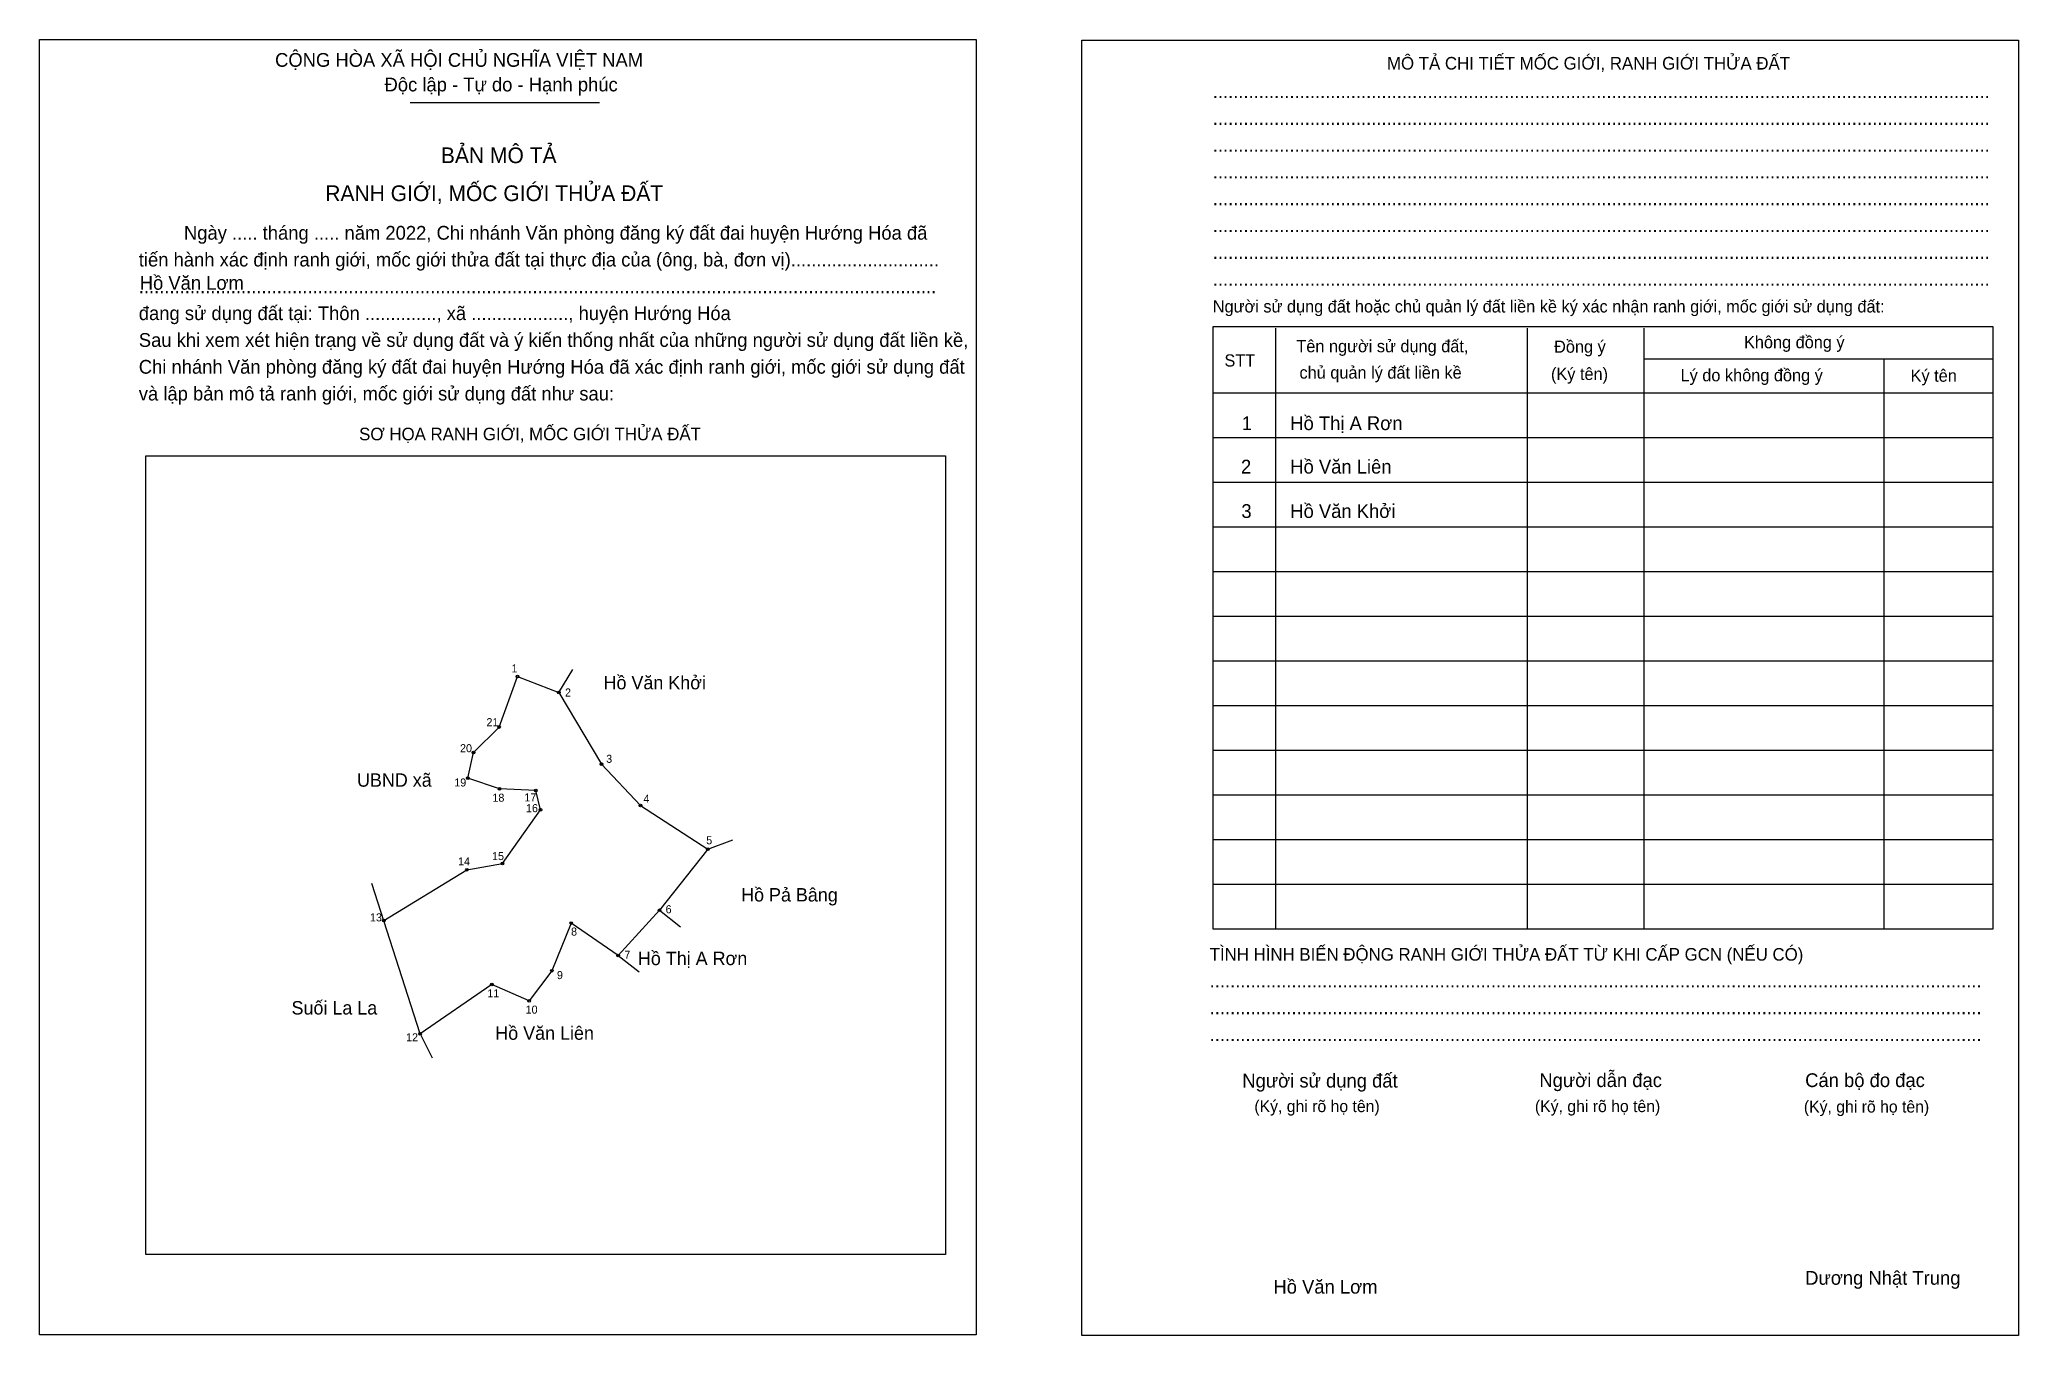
# Model space of a CAD drawing. Extents: x 544688 to 545440, y 1834836 to 1835329.
import ezdxf

# ---------------------------------------------------------------- set-up
doc = ezdxf.new("R2010")
doc.units = 0
for name, color, linetype in [('Level 1', 7, 'Continuous'), ('Level 10', 7, 'Continuous'), ('Level 11', 7, 'Continuous'), ('Level 2', 7, 'Continuous'), ('Level 25', 7, 'Continuous'), ('Level 27', 7, 'Continuous'), ('Level 36', 7, 'Continuous'), ('Level 52', 7, 'Continuous'), ('Level 55', 7, 'Continuous'), ('Level 6', 7, 'Continuous'), ('Level 9', 7, 'Continuous')]:
    doc.layers.add(name, color=color, linetype=linetype)

msp = doc.modelspace()

# ---------------------------------------------------------------- linework, layer by layer
at = {"layer": 'Level 1'}
for p, q in [((544688.25, 1835328.54), (544688.25, 1835328.54)), ((545084.23, 1835328.37), (545084.23, 1835328.37)), ((544829.08, 1835304.61), (544901.05, 1835304.61)), ((545157.8, 1835218.89), (545157.8, 1834990.57)), ((545253.54, 1835218.89), (545253.54, 1834990.57)), ((545297.84, 1835218.89), (545297.84, 1834990.57)), ((545297.84, 1835207.17), (545430.59, 1835207.17)), ((545389, 1835207.17), (545389, 1834990.57)), ((545134.03, 1835194.27), (545430.59, 1835194.27)), ((545134.03, 1835177.3), (545430.59, 1835177.3)), ((544728.67, 1835170.34), (544728.67, 1835170.34)), ((545134.03, 1835160.32), (545430.59, 1835160.32)), ((545134.03, 1835143.35), (545430.59, 1835143.35)), ((545134.03, 1835126.37), (545430.59, 1835126.37)), ((545134.03, 1835109.4), (545430.59, 1835109.4)), ((545134.03, 1835092.42), (545430.59, 1835092.42)), ((545134.03, 1835075.45), (545430.59, 1835075.45)), ((545134.03, 1835058.47), (545430.59, 1835058.47)), ((545134.03, 1835041.5), (545430.59, 1835041.5)), ((545134.03, 1835024.52), (545430.59, 1835024.52)), ((545134.03, 1835007.55), (545430.59, 1835007.55)), ((545032.52, 1834866.82), (545032.52, 1834866.82)), ((545044.16, 1834836.27), (545044.16, 1834836.27)), ((545440.14, 1834836.1), (545440.14, 1834836.1))]:
    msp.add_line(p, q, dxfattribs=at)
for points in [[(545430.59, 1835219.39), (545134.03, 1835219.39), (545134.03, 1834990.57), (545430.59, 1834990.57)], [(544728.67, 1835170.34), (545032.52, 1835170.34), (545032.52, 1834866.82), (544728.67, 1834866.82)]]:
    msp.add_lwpolyline(points, close=True, dxfattribs=at)
at = {"layer": 'Level 10'}
for p, q in [((544862.9, 1835067.31), (544869.82, 1835086.48)), ((544869.82, 1835086.48), (544885.53, 1835080.43)), ((544885.53, 1835080.43), (544901.77, 1835053.17)), ((544853.15, 1835057.61), (544862.9, 1835067.31)), ((544850.94, 1835047.89), (544853.15, 1835057.61)), ((544901.77, 1835053.17), (544916.59, 1835037.48)), ((544863.06, 1835043.78), (544850.94, 1835047.89)), ((544876.75, 1835043.2), (544863.06, 1835043.78)), ((544878.58, 1835035.84), (544876.75, 1835043.2)), ((544864.09, 1835015.4), (544878.58, 1835035.84)), ((544916.59, 1835037.48), (544942.15, 1835020.88)), ((544942.15, 1835020.88), (544923.79, 1834997.65)), ((544819.04, 1834993.77), (544850.65, 1835013.09)), ((544850.65, 1835013.09), (544864.09, 1835015.4)), ((544832.81, 1834950.68), (544814.53, 1835007.89)), ((544923.79, 1834997.65), (544908.09, 1834980.5)), ((544890.21, 1834992.82), (544882.92, 1834974.71)), ((544908.09, 1834980.5), (544890.21, 1834992.82)), ((544882.92, 1834974.71), (544874.25, 1834963.19)), ((544860.05, 1834969.48), (544832.81, 1834950.68)), ((544874.25, 1834963.19), (544860.05, 1834969.48))]:
    msp.add_line(p, q, dxfattribs=at)
at = {"layer": 'Level 11'}
for centre in [(544869.82, 1835086.48), (544885.53, 1835080.43), (544862.9, 1835067.31), (544853.15, 1835057.61), (544901.77, 1835053.17), (544850.94, 1835047.89), (544863.06, 1835043.78), (544876.75, 1835043.2), (544878.58, 1835035.84), (544916.59, 1835037.48), (544942.15, 1835020.88), (544850.65, 1835013.09), (544864.09, 1835015.4), (544923.79, 1834997.65), (544819.04, 1834993.77), (544819.04, 1834993.77), (544890.21, 1834992.82), (544882.92, 1834974.71), (544908.09, 1834980.5), (544860.05, 1834969.48), (544874.25, 1834963.19), (544832.81, 1834950.68)]:
    msp.add_circle(centre, 0.509, dxfattribs=at)
at = {"layer": 'Level 2'}
for points in [[(544688.25, 1835328.54), (545044.17, 1835328.54), (545044.17, 1834836.27), (544688.25, 1834836.27)], [(545084.23, 1835328.37), (545440.14, 1835328.37), (545440.14, 1834836.1), (545084.23, 1834836.1)]]:
    msp.add_lwpolyline(points, close=True, dxfattribs=at)
at = {"layer": 'Level 25'}
for p, q in [((544862.9, 1835067.31), (544869.82, 1835086.48)), ((544885.53, 1835080.43), (544901.77, 1835053.17)), ((544853.15, 1835057.61), (544862.9, 1835067.31)), ((544850.94, 1835047.89), (544853.15, 1835057.61)), ((544942.15, 1835020.88), (544923.79, 1834997.65)), ((544923.79, 1834997.65), (544908.09, 1834980.5)), ((544890.21, 1834992.82), (544882.92, 1834974.71)), ((544908.09, 1834980.5), (544890.21, 1834992.82)), ((544860.05, 1834969.48), (544832.81, 1834950.68))]:
    msp.add_line(p, q, dxfattribs=at)
at = {"layer": 'Level 27'}
for p, q in [((544885.53, 1835080.43), (544890.83, 1835089.13)), ((544942.15, 1835020.88), (544951.71, 1835024.39)), ((544923.79, 1834997.65), (544931.78, 1834991.34)), ((544908.09, 1834980.5), (544916.1, 1834974.21)), ((544832.81, 1834950.68), (544837.41, 1834941.59))]:
    msp.add_line(p, q, dxfattribs=at)

# ---------------------------------------------------------------- texts
at = {"layer": 'Level 1'}
for s, height, p in [('CỘNG HÒA XÃ HỘI CHỦ NGHĨA VIỆT NAM', 5.228, (544777.73, 1835318.19)), ('MÔ TẢ CHI TIẾT MỐC GIỚI, RANH GIỚI THỬA ĐẤT', 4.7799, (545200.22, 1835317.16)), ('Độc lập - Tự do - Hạnh phúc', 5.228, (544819.32, 1835308.85)), ('........................................................................................................................................................', 5.228, (545134.03, 1835306.31)), ('........................................................................................................................................................', 5.228, (545134.03, 1835296.12)), ('BẢN MÔ TẢ', 5.975, (544840.74, 1835281.59)), ('........................................................................................................................................................', 5.228, (545134.03, 1835285.94)), ('RANH GIỚI, MỐC GIỚI THỬA ĐẤT', 5.9755, (544796.8, 1835267.16)), ('........................................................................................................................................................', 5.228, (545134.03, 1835275.75)), ('........................................................................................................................................................', 5.228, (545134.03, 1835265.57)), ('Ngày ..... tháng ..... năm 2022, Chi nhánh Văn phòng đăng ký đất đai huyện Hướng Hóa đã', 5.228, (544743.1, 1835252.5)), ('........................................................................................................................................................', 5.228, (545134.03, 1835255.38)), ('tiến hành xác định ranh giới, mốc giới thửa đất tại thực địa của (ông, bà, đơn vị).............................', 5.228, (544725.95, 1835242.31)), ('........................................................................................................................................................', 5.228, (545134.03, 1835245.2)), ('............................................................................................................................................................', 5.228, (544725.95, 1835232.13)), ('Người sử dụng đất hoặc chủ quản lý đất liền kề ký xác nhận ranh giới, mốc giới sử dụng đất:', 4.631, (545134.03, 1835224.83)), ('........................................................................................................................................................', 5.228, (545134.03, 1835235.01)), ('đang sử dụng đất tại: Thôn .............., xã ..................., huyện Hướng Hóa', 5.228, (544725.95, 1835221.94)), ('Sau khi xem xét hiện trạng về sử dụng đất và ý kiến thống nhất của những người sử dụng đất liền kề,', 5.228, (544725.95, 1835211.76)), ('Tên người sử dụng đất,', 4.631, (545165.78, 1835209.72)), ('Đồng ý', 4.631, (545263.72, 1835209.55)), ('Không đồng ý', 4.631, (545335.87, 1835211.25)), ('Chi nhánh Văn phòng đăng ký đất đai huyện Hướng Hóa đã xác định ranh giới, mốc giới sử dụng đất', 5.228, (544725.95, 1835201.57)), ('STT', 4.631, (545138.45, 1835204.29)), ('chủ quản lý đất liền kề', 4.631, (545166.97, 1835199.7)), ('(Ký tên)', 4.631, (545262.53, 1835199.19)), ('Lý do không đồng ý', 4.631, (545311.76, 1835198.68)), ('Ký tên', 4.631, (545399.18, 1835198.52)), ('và lập bản mô tả ranh giới, mốc giới sử dụng đất như sau:', 5.228, (544725.95, 1835191.39)), ('SƠ HỌA RANH GIỚI, MỐC GIỚI THỬA ĐẤT', 4.7799, (544809.66, 1835176.26)), ('TÌNH HÌNH BIẾN ĐỘNG RANH GIỚI THỬA ĐẤT TỪ KHI CẤP GCN (NẾU CÓ)', 4.7799, (545132.85, 1834978.52)), ('.......................................................................................................................................................', 5.228, (545132.85, 1834968.33)), ('.......................................................................................................................................................', 5.228, (545132.85, 1834958.15)), ('.......................................................................................................................................................', 5.228, (545132.85, 1834947.96)), ('Người dẫn đạc', 5.228, (545258.12, 1834930.48)), ('Người sử dụng đất', 5.228, (545145.24, 1834930.31)), ('Cán bộ đo đạc', 5.228, (545359.12, 1834930.48)), ('(Ký, ghi rõ họ tên)', 4.4814, (545149.82, 1834920.97)), ('(Ký, ghi rõ họ tên)', 4.4814, (545256.42, 1834920.97)), ('(Ký, ghi rõ họ tên)', 4.4814, (545358.61, 1834920.8)), ('Dương Nhật Trung', 5.228, (545359.12, 1834855.36))]:
    msp.add_text(s, height=height, dxfattribs=at).set_placement(p)
at = {"layer": 'Level 36'}
for s, height, p in [('Hồ Văn Khởi', 5.0925, (544902.54, 1835081.63)), ('UBND xã', 5.093, (544808.86, 1835044.61)), ('Hồ Pả Bâng', 5.093, (544954.81, 1835001)), ('Hồ Thị A Rơn', 5.0925, (544915.6, 1834976.83)), ('Suối La La', 5.093, (544783.98, 1834958.05)), ('Hồ Văn Liên', 5.0925, (544861.4, 1834948.45))]:
    msp.add_text(s, height=height, dxfattribs=at).set_placement(p)
at = {"layer": 'Level 52'}
for s, height, p in [('1', 5.23, (545145.05, 1835180.14)), ('Hồ Thị A Rơn', 5.228, (545163.47, 1835180.14)), ('2', 5.23, (545144.74, 1835163.63)), ('Hồ Văn Liên', 5.228, (545163.47, 1835163.63)), ('3', 5.23, (545144.9, 1835146.75)), ('Hồ Văn Khởi', 5.228, (545163.47, 1835146.75))]:
    msp.add_text(s, height=height, dxfattribs=at).set_placement(p)
at = {"layer": 'Level 55'}
for s, p in [('1', (544869.73, 1835086.48)), ('2', (544885.42, 1835080.43)), ('21', (544862.68, 1835067.31)), ('20', (544852.91, 1835057.61)), ('3', (544901.67, 1835053.17)), ('19', (544850.7, 1835047.89)), ('18', (544862.82, 1835043.78)), ('17', (544876.51, 1835043.2)), ('16', (544878.34, 1835035.84)), ('4', (544916.47, 1835037.48)), ('5', (544942.04, 1835020.88)), ('14', (544850.41, 1835013.09)), ('15', (544863.86, 1835015.4)), ('6', (544923.67, 1834997.65)), ('13', (544818.81, 1834993.77)), ('8', (544890.1, 1834992.82)), ('9', (544882.81, 1834974.71)), ('7', (544907.98, 1834980.5)), ('11', (544859.83, 1834969.48)), ('10', (544874.01, 1834963.19)), ('12', (544832.57, 1834950.68))]:
    msp.add_text(s, height=0.34, dxfattribs=at).set_placement(p)
at = {"layer": 'Level 6'}
for p in [(544726.31, 1835233.48), (545157.07, 1834851.99)]:
    msp.add_text('Hồ Văn Lơm', height=5.228, dxfattribs=at).set_placement(p)
at = {"layer": 'Level 9'}
for s, height, p in [('1', 3.06, (544867.56, 1835088.04)), ('2', 3.06, (544887.89, 1835078.89)), ('21', 3.056, (544858.06, 1835067.61)), ('20', 3.056, (544848, 1835057.73)), ('3', 3.06, (544903.54, 1835053.69)), ('19', 3.056, (544845.82, 1835044.7)), ('18', 3.056, (544860.31, 1835038.91)), ('17', 3.056, (544872.45, 1835039.04)), ('16', 3.056, (544873.07, 1835034.94)), ('4', 3.06, (544917.71, 1835038.56)), ('15', 3.056, (544860.17, 1835016.74)), ('5', 3.06, (544941.55, 1835022.73)), ('14', 3.056, (544847.28, 1835014.74)), ('6', 3.06, (544926.12, 1834996.52)), ('13', 3.056, (544813.79, 1834993.43)), ('8', 3.06, (544890.19, 1834988.04)), ('7', 3.06, (544910.45, 1834979.25)), ('9', 3.06, (544884.84, 1834971.51)), ('11', 3.056, (544858.39, 1834964.57)), ('10', 3.056, (544872.93, 1834958.38)), ('12', 3.056, (544827.51, 1834947.86))]:
    msp.add_text(s, height=height, dxfattribs=at).set_placement(p)

doc.saveas('drawing.dxf')
